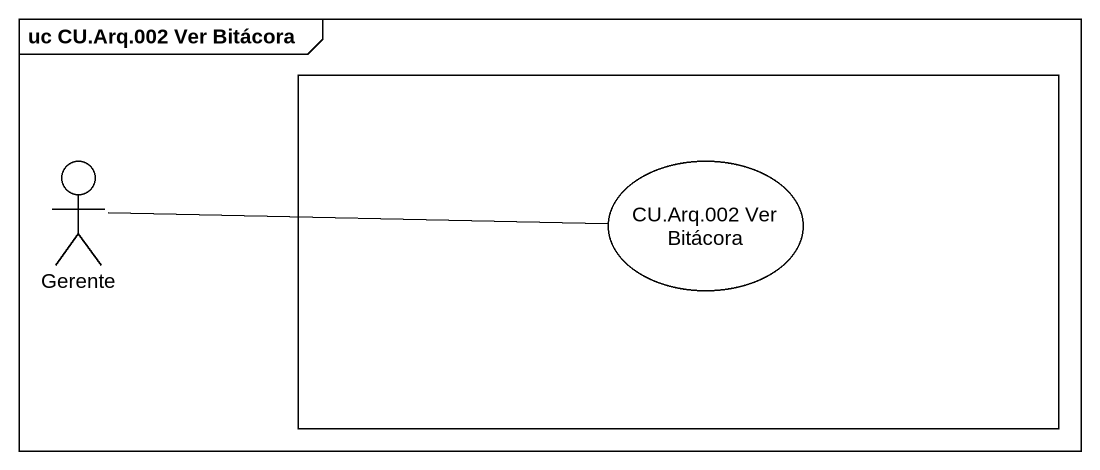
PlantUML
@startuml
mainframe uc CU.Arq.002 Ver Bitácora
rectangle " " as rectangle1 {
  usecase "CU.Arq.002 Ver Bitácora" as CU_Arq_002_Ver_Bitácora
}
actor Gerente
Gerente -right- CU_Arq_002_Ver_Bitácora
@enduml
